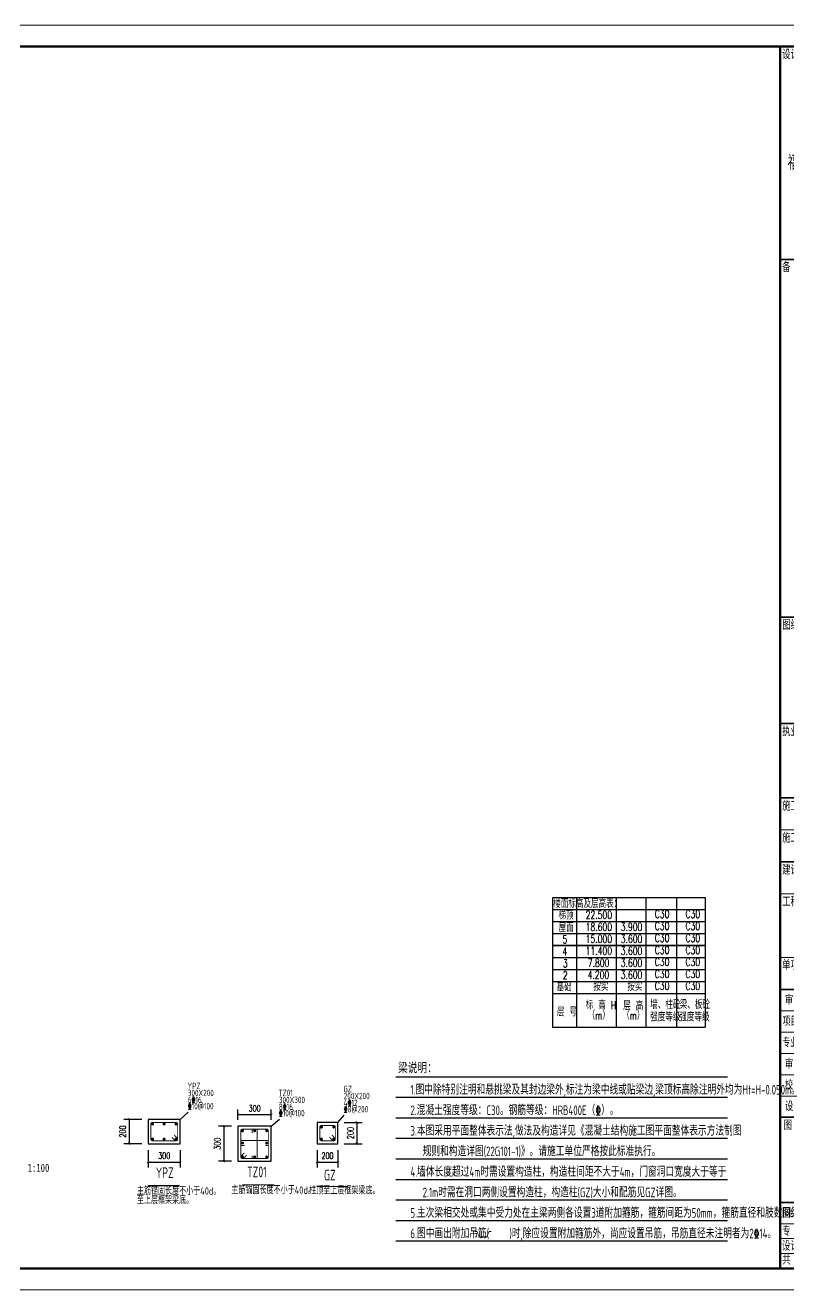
# Model space of a CAD drawing. Extents: x 3968514 to 5230306, y -516551 to -228246.
# Drawn here: x 4893692 to 4929560, y -425966 to -366566 of the extents above; entities that cross this region are included whole.
import ezdxf
from ezdxf.enums import TextEntityAlignment as Align

# ---------------------------------------------------------------- set-up
doc = ezdxf.new("R2010")
doc.units = 0
doc.header["$LTSCALE"] = 1000
doc.header["$MEASUREMENT"] = 0
for name, color, linetype in [('-S-text', 7, 'Continuous'), ('HIDE_BEAMDIMMASS', 2, 'Continuous'), ('PUB_TEXT', 7, 'Continuous'), ('TQ_DESIGNER2000', 7, 'Continuous'), ('墙柱楼面标高', 7, 'Continuous'), ('柱', 4, 'Continuous'), ('柱平法箍筋', 24, 'Continuous'), ('柱平法纵筋', 24, 'Continuous'), ('柱集中标注', 7, 'Continuous')]:
    doc.layers.add(name, color=color, linetype=linetype)
for name, color, linetype, lineweight in [('AXIS', 3, 'Continuous', 15), ('BEAM-REINDJ', 1, 'Continuous', 50), ('FRAME', 3, 'Continuous', 18), ('PUB_DIM', 3, 'Continuous', 15)]:
    doc.layers.add(name, color=color, linetype=linetype, lineweight=lineweight)
doc.styles.add('-黑体', font='simhei.ttf', dxfattribs={"width": 0.8})
doc.styles.add('DIM_FONT', font='SIMPLEX', dxfattribs={"width": 0.7, "bigfont": 'GBCBIG'})
doc.styles.add('DXFS', font='txt.shx', dxfattribs={"width": 0.7, "bigfont": 'dxfs.shx'})
doc.styles.add('FRAME', font='simhei.ttf', dxfattribs={"width": 0.7})
doc.styles.add('HZ', font='txt.shx', dxfattribs={"width": 0.8, "bigfont": 'hztxt.shx'})
doc.styles.add('TSSD_DIMENSION', font='tssdeng.shx', dxfattribs={"width": 0.7, "bigfont": 'tssdchn.shx'})
doc.styles.add('TSSD_REIN', font='Tssdeng.shx', dxfattribs={"width": 0.7, "bigfont": 'hztxt.shx'})
doc.dimstyles.new('DIMN', dxfattribs={"dimtxt": 300, "dimasz": 100, "dimexe": 250, "dimexo": 300, "dimgap": 150, "dimtad": 1, "dimdec": 0, "dimzin": 0, "dimdsep": 46, "dimtxsty": 'DIM_FONT', "dimblk": 'ARCHTICK', "dimcen": 0.09, "dimclrt": 7, "dimazin": 2, "dimtfac": 1, "dimtdec": 0, "dimtix": 1, "dimtmove": 2, "dimatfit": 3, "dimfxl": 1, "dimtolj": 1, "dimtzin": 0, "dimarcsym": 0})

# ---------------------------------------------------------------- blocks, each defined once
blk = doc.blocks.new('_ArchTick')
at = {"color": 0, "linetype": 'ByBlock', "const_width": 0.4}
blk.add_lwpolyline([(-0.5, -0.5), (0.5, 0.5)], dxfattribs=at)
blk = doc.blocks.new('*D824')
at = {"layer": 'AXIS', "color": 0, "lineweight": -2, "transparency": 16777216}
for p, q in [((4903381, -418290), (4902765, -418290)), ((4903015, -418290), (4903015, -419926)), ((4903381, -419926), (4902765, -419926))]:
    blk.add_line(p, q, dxfattribs=at)
at = {"layer": 'Defpoints', "color": 0, "transparency": 16777216}
for p in [(4903681, -418290, 2875), (4903015, -419926), (4903681, -419926, 2875)]:
    blk.add_point(p, dxfattribs=at)
at = {"layer": 'AXIS', "color": 0, "lineweight": -2, "transparency": 16777216, "xscale": 100, "yscale": 100, "zscale": 100}
for p, rotation in [((4903015, -418290), 90), ((4903015, -419926), 270)]:
    blk.add_blockref('_ArchTick', p, dxfattribs=dict(at, rotation=rotation))
at = {"layer": 'AXIS', "color": 7, "transparency": 16777216, "insert": (4902715, -419108), "char_height": 300, "attachment_point": 5, "rotation": 90, "style": 'DIM_FONT'}
blk.add_mtext('\\A1;300', dxfattribs=at)
blk = doc.blocks.new('*D823')
at = {"layer": 'AXIS', "color": 0, "lineweight": -2, "transparency": 16777216}
for p, q in [((4903681, -417990), (4903681, -417495)), ((4905251, -417990), (4905251, -417495)), ((4905251, -417745), (4903681, -417745))]:
    blk.add_line(p, q, dxfattribs=at)
at = {"layer": 'Defpoints', "color": 0, "transparency": 16777216}
for p in [(4903681, -417745), (4903681, -418290, 2875), (4905251, -418290, 2875)]:
    blk.add_point(p, dxfattribs=at)
at = {"layer": 'AXIS', "color": 0, "lineweight": -2, "transparency": 16777216, "xscale": 100, "yscale": 100, "zscale": 100, "rotation": 180}
blk.add_blockref('_ArchTick', (4903681, -417745), dxfattribs=at)
at = {"layer": 'AXIS', "color": 0, "lineweight": -2, "transparency": 16777216, "xscale": 100, "yscale": 100, "zscale": 100}
blk.add_blockref('_ArchTick', (4905251, -417745), dxfattribs=at)
at = {"layer": 'AXIS', "color": 7, "transparency": 16777216, "insert": (4904466, -417445), "char_height": 300, "attachment_point": 5, "style": 'DIM_FONT'}
blk.add_mtext('\\A1;300', dxfattribs=at)
blk = doc.blocks.new('*D822')
at = {"layer": 'Defpoints', "color": 0, "transparency": 16777216}
for p in [(4899464, -419107, 2875), (4900972, -419107, 2875), (4900972, -419972)]:
    blk.add_point(p, dxfattribs=at)
at = {"layer": 'PUB_DIM', "color": 0, "lineweight": -2, "transparency": 16777216}
for p, q in [((4899464, -419407), (4899464, -420222)), ((4900972, -419407), (4900972, -420222)), ((4899464, -419972), (4900972, -419972))]:
    blk.add_line(p, q, dxfattribs=at)
at = {"layer": 'PUB_DIM', "color": 0, "lineweight": -2, "transparency": 16777216, "xscale": 100, "yscale": 100, "zscale": 100, "rotation": 180}
blk.add_blockref('_ArchTick', (4899464, -419972), dxfattribs=at)
at = {"layer": 'PUB_DIM', "color": 0, "lineweight": -2, "transparency": 16777216, "xscale": 100, "yscale": 100, "zscale": 100}
blk.add_blockref('_ArchTick', (4900972, -419972), dxfattribs=at)
at = {"layer": 'PUB_DIM', "color": 7, "transparency": 16777216, "insert": (4900218, -419672), "char_height": 300, "attachment_point": 5, "style": 'DIM_FONT'}
blk.add_mtext('\\A1;300', dxfattribs=at)
blk = doc.blocks.new('*D821')
at = {"layer": 'Defpoints', "color": 0, "transparency": 16777216}
for p in [(4899464, -417964, 2875), (4898572, -419107), (4899464, -419107, 2875)]:
    blk.add_point(p, dxfattribs=at)
at = {"layer": 'PUB_DIM', "color": 0, "lineweight": -2, "transparency": 16777216}
for p, q in [((4899164, -417964), (4898322, -417964)), ((4898572, -417964), (4898572, -419107)), ((4899164, -419107), (4898322, -419107))]:
    blk.add_line(p, q, dxfattribs=at)
at = {"layer": 'PUB_DIM', "color": 0, "lineweight": -2, "transparency": 16777216, "xscale": 100, "yscale": 100, "zscale": 100}
for p, rotation in [((4898572, -417964), 90), ((4898572, -419107), 270)]:
    blk.add_blockref('_ArchTick', p, dxfattribs=dict(at, rotation=rotation))
at = {"layer": 'PUB_DIM', "color": 7, "transparency": 16777216, "insert": (4898272, -418536), "char_height": 300, "attachment_point": 5, "rotation": 90, "style": 'DIM_FONT'}
blk.add_mtext('\\A1;200', dxfattribs=at)
blk = doc.blocks.new('gsdgsfrtr')
at = {"layer": '墙柱楼面标高'}
for p, q in [((-524913, -1071132), (-517735, -1071132)), ((-523781, -1071150), (-523781, -1077231)), ((-521915, -1071132), (-521915, -1077231)), ((-520529, -1071132), (-520529, -1077231)), ((-519087, -1071132), (-519086, -1077231)), ((-517735, -1071132), (-517735, -1077231)), ((-524913, -1071695), (-517735, -1071695)), ((-524913, -1071695), (-517735, -1071695)), ((-524913, -1072259), (-517735, -1072259)), ((-524913, -1072822), (-517735, -1072822)), ((-524913, -1073385), (-517735, -1073385)), ((-524913, -1073948), (-517735, -1073948)), ((-524913, -1074511), (-517735, -1074511)), ((-524913, -1075074), (-517735, -1075074)), ((-524913, -1075074), (-517735, -1075074)), ((-524913, -1075074), (-517735, -1075074)), ((-524913, -1075637), (-517735, -1075637)), ((-524913, -1075637), (-517735, -1075637)), ((-524913, -1075637), (-517735, -1075637)), ((-524913, -1077231), (-517735, -1077231))]:
    blk.add_line(p, q, dxfattribs=at)
blk.add_lwpolyline([(-524913, -1071149), (-524913, -1077231)], dxfattribs=at)
at = {"layer": '墙柱楼面标高', "style": 'HZ', "width": 0.7}
for s, p in [('楼面标高及层高表：', (-524881, -1071619)), ('梯顶', (-524631, -1072173)), ('22.500', (-523355, -1072137)), ('C30', (-520108, -1072097)), ('C30', (-518666, -1072097)), ('屋面', (-524626, -1072742)), ('18.600', (-523355, -1072700)), ('3.900', (-521707, -1072700)), ('C30', (-520108, -1072660)), ('C30', (-518666, -1072660)), ('5', (-524446, -1073287)), ('15.000', (-523355, -1073263)), ('3.600', (-521707, -1073263)), ('C30', (-520108, -1073223)), ('C30', (-518666, -1073223)), ('4', (-524446, -1073850)), ('11.400', (-523355, -1073826)), ('3.600', (-521707, -1073826)), ('C30', (-520108, -1073786)), ('C30', (-518666, -1073786)), ('3', (-524428, -1074413)), ('7.800', (-523257, -1074389)), ('3.600', (-521707, -1074389)), ('C30', (-520108, -1074349)), ('C30', (-520108, -1074912)), ('C30', (-518666, -1074349)), ('C30', (-518666, -1074912)), ('基础', (-524725, -1075539)), ('2', (-524428, -1074976)), ('4.200', (-523263, -1074952)), ('按实', (-522993, -1075515)), ('3.600', (-521707, -1074952)), ('按实', (-521400, -1075515)), ('C30', (-520108, -1075475)), ('C30', (-518666, -1075475)), ('层 号', (-524710, -1076708)), ('标 高 H', (-523356, -1076384)), ('层 高', (-521595, -1076421)), ('墙、柱砼', (-520320, -1076363)), ('梁、板砼', (-518937, -1076363)), ('（m）', (-523268, -1076864)), ('（m）', (-521641, -1076864)), ('强度等级', (-520323, -1076942)), ('强度等级', (-518957, -1076942))]:
    blk.add_text(s, height=376, dxfattribs=at).set_placement(p)
blk = doc.blocks.new('A$C0B803521')
at = {"layer": 'FRAME'}
h = blk.add_hatch(color=256, dxfattribs=at)
h.paths.add_polyline_path([(-21025, 90227), (-20017, 91236), (-19135, 90354), (-18955, 90354), (-20278, 91677), (-21728, 90227), (-20278, 88777), (-18828, 90227), (-19604, 90227), (-19604, 89631), (-20017, 89218)], flags=0)
edge = h.paths.add_edge_path(flags=0)
edge.add_arc((-20199, 90039), 69.1, 0, 45, ccw=False)
edge.add_line((-20130, 90039), (-20130, 89455))
edge.add_line((-20130, 89455), (-20014, 89339))
edge.add_line((-20014, 89339), (-19815, 89537))
edge.add_line((-19815, 89537), (-19815, 90148))
edge.add_arc((-19884, 90148), 69.1, 360, 405)
edge.add_line((-19835, 90197), (-20329, 90690))
edge.add_arc((-20378, 90642), 69.1, 45, 135)
edge.add_line((-20426, 90690), (-20541, 90576))
edge.add_arc((-20492, 90527), 69.1, 135, 225)
edge.add_line((-20541, 90478), (-20150, 90088))
edge = h.paths.add_edge_path(flags=0)
edge.add_arc((-19698, 90520), 192, 0, 180)
edge.add_arc((-19698, 90520), 192, 180, 360)
h.paths.add_polyline_path([(-20637, 88777), (-20539, 88777), (-21971, 90208), (-20502, 91677), (-20600, 91677), (-22068, 90208)], flags=0)
at = {"layer": 'FRAME', "lineweight": 18}
for p, q in [((-100043, 93652), (-100043, 34252)), ((-15943, 93652), (-100043, 93652)), ((-15943, 34252), (-15943, 93652)), ((-16943, 55852), (-23943, 55852)), ((-16943, 52852), (-23943, 52852)), ((-16943, 49852), (-23943, 49852)), ((-21943, 48352), (-21943, 42352)), ((-19443, 48352), (-19443, 42352)), ((-16943, 47352), (-23943, 47352)), ((-16943, 46352), (-23943, 46352)), ((-16943, 45352), (-23943, 45352)), ((-16943, 44352), (-23943, 44352)), ((-16943, 43352), (-23943, 43352)), ((-22193, 38352), (-22193, 35252)), ((-16943, 37352), (-23943, 37352)), ((-20443, 37352), (-20443, 35252)), ((-18693, 37352), (-18693, 35252)), ((-16943, 36652), (-23943, 36652)), ((-16943, 35952), (-23943, 35952)), ((-100043, 34252), (-15943, 34252))]:
    blk.add_line(p, q, dxfattribs=at)
at = {"layer": 'FRAME', "lineweight": 35}
for p, q in [((-97543, 92652), (-99543, 92652)), ((-99543, 92652), (-99543, 70152)), ((-23943, 82652), (-16943, 82652)), ((-16943, 65852), (-23943, 65852)), ((-16943, 60852), (-23943, 60852)), ((-16943, 57352), (-23943, 57352)), ((-16943, 54352), (-23943, 54352)), ((-16943, 48352), (-23943, 48352)), ((-16943, 42352), (-23943, 42352)), ((-16943, 38352), (-23943, 38352))]:
    blk.add_line(p, q, dxfattribs=at)
at = {"layer": 'FRAME', "lineweight": 140}
for p, q in [((-97543, 92652), (-97543, 35252)), ((-16943, 92652), (-97543, 92652)), ((-16943, 35252), (-16943, 92652)), ((-97543, 35252), (-16943, 35252))]:
    blk.add_line(p, q, dxfattribs=at)
at = {"layer": 'FRAME', "lineweight": 70}
blk.add_line((-23943, 92652), (-23943, 35252), dxfattribs=at)
at = {"layer": 'FRAME', "lineweight": 18}
for points in [[(-99043, 70152), (-99043, 92652)], [(-98543, 70152), (-98543, 92652)], [(-98043, 70152), (-98043, 92652)], [(-97543, 90152), (-99543, 90152)], [(-97543, 87652), (-99543, 87652)], [(-97543, 85152), (-99543, 85152)], [(-97543, 82652), (-99543, 82652)], [(-97543, 80152), (-99543, 80152)], [(-97543, 77652), (-99543, 77652)], [(-97543, 75152), (-99543, 75152)], [(-97543, 72652), (-99543, 72652)]]:
    blk.add_lwpolyline(points, dxfattribs=at)
at = {"layer": 'FRAME', "lineweight": 35}
blk.add_lwpolyline([(-97543, 70152), (-99543, 70152)], dxfattribs=at)
at = {"layer": 'FRAME', "style": 'FRAME'}
for s, insert, char_height, width, attachment_point in [('设计单位', (-23843, 92502), 400, 2368.14, 1), ('福建医工设计院有限公司', (-20443, 87187), 600, 9859.32, 5), ('国家住建部', (-20359, 85288), 500, 2944.75, 5), ('化工石化医药行业', (-20359, 84447), 500, 4781.36, 5), ('甲级 A135009049', (-20359, 83644), 500, 4439.66, 5), ('备  注', (-23843, 82502), 400, 1758.31, 1), ('{\\W0.55;本图未经设计院签字、盖章无效。}', (-23176, 81291), 400, 6834.92, 7), ('图纸专用章', (-23843, 65702), 400, 2928.14, 1), ('执业章', (-23843, 60702), 400, 3554.58, 1), ('施工图审查机构', (-23843, 57202), 400, 5412.54, 1), ('施工图审查合格书编号', (-23843, 55702), 400, 6008.14, 1), ('建设单位', (-23843, 54193), 400, 2375.25, 1), ('工程名称', (-23843, 52702), 400, 2368.14, 1), ('单项工程', (-23843, 49725), 400, 2349.15, 1), ('审    定', (-22943, 47865), 400, 2342.03, 5), ('审    核', (-22943, 44865), 400, 2356.27, 5), ('校    对', (-22943, 43865), 400, 2370.51, 5), ('设    计', (-22943, 42865), 400, 2363.39, 5), (' 图    名', (-23959, 42202), 400, 1860.82, 1), ('图纸编号', (-23068, 37852), 400, 2325.42, 5), ('专    业', (-23068, 37002), 400, 2057.29, 5), ('比  例', (-19568, 37002), 400, 1677.63, 5), ('设计阶段', (-23068, 36302), 400, 2361.02, 5), ('日  期', (-19568, 36302), 400, 1618.31, 5), ('共    张', (-23068, 35652), 400, 2045.42, 5), ('第    张', (-21318, 35652), 400, 2050.17, 5), ('版  次', (-19568, 35602), 400, 1753.56, 5)]:
    blk.add_mtext(s, dxfattribs=dict(at, insert=insert, char_height=char_height, width=width, attachment_point=attachment_point))
at = {"layer": 'FRAME', "char_height": 350, "attachment_point": 5, "rotation": 90, "style": 'DXFS'}
for s, insert, width in [('日   期', (-99319, 91415), 1350.55), ('签   名   ', (-99289, 88930), 1430.08), ('专   业', (-99284, 86439), 1489.43), ('日  期', (-99293, 83691), 1132.5), ('签  名   ', (-99293, 81402), 1185), ('专  业', (-99293, 78902), 1132.5), ('日  期', (-99293, 76402), 1132.5), ('签  名   ', (-99293, 73902), 1185)]:
    blk.add_mtext(s, dxfattribs=dict(at, insert=insert, width=width))
at = {"layer": 'FRAME', "lineweight": 18, "insert": (-99293, 71402), "char_height": 350, "width": 1132.5, "attachment_point": 5, "rotation": 90, "style": 'DXFS'}
blk.add_mtext('专  业', dxfattribs=at)
at = {"layer": 'FRAME', "lineweight": 18, "char_height": 400, "attachment_point": 5, "style": 'FRAME'}
for s, insert, width in [('{\\W0.65;项目负责人}', (-22908, 46865), 2758.64), ('{\\W0.65;专业负责人}', (-22915, 45865), 2763.05)]:
    blk.add_mtext(s, dxfattribs=dict(at, insert=insert, width=width))
at = {"layer": 'TQ_DESIGNER2000', "style": 'TSSD_REIN', "width": 0.7}
blk.add_text('结构', height=450, dxfattribs=at).set_placement((-21289, 36784), align=Align.CENTER)
blk = doc.blocks.new('*D826')
at = {"layer": 'AXIS', "color": 0, "lineweight": -2, "transparency": 16777216}
for p, q in [((4907400, -419407), (4907400, -420221)), ((4908379, -419407), (4908379, -420221)), ((4907400, -419971), (4908379, -419971))]:
    blk.add_line(p, q, dxfattribs=at)
at = {"layer": 'Defpoints', "color": 0, "transparency": 16777216}
for p in [(4907400, -419107, 2875), (4908379, -419107, 2875), (4908379, -419971)]:
    blk.add_point(p, dxfattribs=at)
at = {"layer": 'AXIS', "color": 0, "lineweight": -2, "transparency": 16777216, "xscale": 100, "yscale": 100, "zscale": 100, "rotation": 180}
blk.add_blockref('_ArchTick', (4907400, -419971), dxfattribs=at)
at = {"layer": 'AXIS', "color": 0, "lineweight": -2, "transparency": 16777216, "xscale": 100, "yscale": 100, "zscale": 100}
blk.add_blockref('_ArchTick', (4908379, -419971), dxfattribs=at)
at = {"layer": 'AXIS', "color": 7, "transparency": 16777216, "insert": (4907889, -419671), "char_height": 300, "attachment_point": 5, "style": 'DIM_FONT'}
blk.add_mtext('\\A1;200', dxfattribs=at)
blk = doc.blocks.new('*D825')
at = {"layer": 'AXIS', "color": 0, "lineweight": -2, "transparency": 16777216}
for p, q in [((4908679, -418107), (4909521, -418107)), ((4909271, -418107), (4909271, -419107)), ((4908679, -419107), (4909521, -419107))]:
    blk.add_line(p, q, dxfattribs=at)
at = {"layer": 'Defpoints', "color": 0, "transparency": 16777216}
for p in [(4908379, -418107, 2875), (4908379, -419107, 2875), (4909271, -419107)]:
    blk.add_point(p, dxfattribs=at)
at = {"layer": 'AXIS', "color": 0, "lineweight": -2, "transparency": 16777216, "xscale": 100, "yscale": 100, "zscale": 100}
for p, rotation in [((4909271, -418107), 90), ((4909271, -419107), 270)]:
    blk.add_blockref('_ArchTick', p, dxfattribs=dict(at, rotation=rotation))
at = {"layer": 'AXIS', "color": 7, "transparency": 16777216, "insert": (4908971, -418607), "char_height": 300, "attachment_point": 5, "rotation": 90, "style": 'DIM_FONT'}
blk.add_mtext('\\A1;200', dxfattribs=at)

msp = doc.modelspace()

# ---------------------------------------------------------------- linework, layer by layer
at = {"layer": '-S-text', "color": 8}
for p, q in [((4911099.73445, -415958.99323, -0.30417), (4926677.38134, -415958.99323, -0.30417)), ((4911099.73445, -416923.63403, -0.30417), (4926677.38134, -416923.63403, -0.30417)), ((4911099.73445, -417888.27482, -0.30417), (4926677.38134, -417888.27482, -0.30417)), ((4911099.73445, -418852.91562, -0.30417), (4926677.38134, -418852.91562, -0.30417)), ((4911099.73445, -419817.55641, -0.30417), (4926677.38134, -419817.55641, -0.30417)), ((4911099.73445, -420782.1972, -0.30417), (4926677.38134, -420782.1972, -0.30417)), ((4911099.73445, -421746.838, -0.30417), (4926677.38134, -421746.838, -0.30417)), ((4911099.73445, -422711.47879, -0.30417), (4926677.38134, -422711.47879, -0.30417)), ((4911099.73445, -423676.11958, -0.30417), (4926677.38134, -423676.11958, -0.30417))]:
    msp.add_line(p, q, dxfattribs=at)
at = {"color": 1, "const_width": 60}
msp.add_lwpolyline([(4918462.27137, -409793.97565), (4925640.88951, -409793.96446)], dxfattribs=at)
at = {"layer": 'AXIS', "const_width": 50}
msp.add_lwpolyline([(4903912.92519, -421038.28222), (4905390.81929, -421038.28222)], dxfattribs=at)
at = {"layer": 'AXIS', "const_width": 50, "elevation": -0.30417}
msp.add_lwpolyline([(4907377.51355, -421111.63325), (4908855.40766, -421111.63325)], dxfattribs=at)
at = {"layer": 'BEAM-REINDJ', "const_width": 35, "elevation": -0.30417}
msp.add_lwpolyline([(4914810.29447, -423230.34889), (4914910.29447, -423230.34889), (4915010.29447, -423480.34889), (4915382.4429, -423480.34889), (4915482.4429, -423230.34889), (4915582.4429, -423230.34889)], dxfattribs=at)
at = {"layer": 'HIDE_BEAMDIMMASS', "color": 0}
for p, q in [((4900971.98657, -417964.0799, 5750.35219), (4901350.18264, -417629.06737, 5750.35219)), ((4905250.64026, -418290.43791), (4905628.83634, -417955.42539)), ((4908378.90961, -418106.88708, -0.30417), (4908676.24019, -417771.87456, -0.30417))]:
    msp.add_line(p, q, dxfattribs=at)
at = {"layer": 'PUB_DIM', "const_width": 50, "elevation": 5750.35219}
msp.add_lwpolyline([(4899474.38171, -421079.39627), (4900952.27582, -421079.39627)], dxfattribs=at)
at = {"layer": '柱'}
for points, elevation in [([(4899463.83569, -419107.31472), (4900971.98657, -419107.31472), (4900971.98657, -417964.0799), (4899463.83569, -417964.0799)], 5750.35219), ([(4907399.59291, -419106.88708), (4908378.90961, -419106.88708), (4908378.90961, -418106.88708), (4907399.59291, -418106.88708)], -0.30417)]:
    msp.add_lwpolyline(points, close=True, dxfattribs=dict(at, elevation=elevation))
msp.add_lwpolyline([(4903681.1586, -418290.43791), (4903681.1586, -419926.1746), (4905250.64026, -419926.1746), (4905250.64026, -418290.43791)], close=True, dxfattribs=at)
at = {"layer": '柱平法箍筋', "color": 2, "const_width": 45}
for points, elevation in [([(4900692.81706, -418697.1704), (4900828.55395, -418832.90833, -0.6681786401), (4900771.98657, -418969.47678), (4899673.56457, -418969.47678, -0.4142135752), (4899593.56427, -418889.47724), (4899593.56427, -418184.64327, -0.4142135752), (4899673.56457, -418104.64297), (4900771.98657, -418104.64297, -0.4142134355), (4900851.98687, -418184.64327), (4900851.98687, -418889.47724, -0.6681786401), (4900715.41766, -418946.04538), (4900579.67925, -418810.30746)], 5750.35219), ([(4908099.7401, -418696.74277), (4908235.47699, -418832.48069, -0.6681786401), (4908178.90961, -418969.04914), (4907609.3218, -418969.04914, -0.4142135752), (4907529.3215, -418889.0496), (4907529.3215, -418327.45046, -0.4142135752), (4907609.3218, -418247.45016), (4908178.90961, -418247.45016, -0.4142134355), (4908258.90991, -418327.45046), (4908258.90991, -418889.0496, -0.6681786401), (4908122.3407, -418945.61775), (4907986.60228, -418809.87982)], -0.30417)]:
    msp.add_lwpolyline(points, format="xyb", dxfattribs=dict(at, elevation=elevation))
msp.add_lwpolyline([(4904091.30292, -419647.00509), (4903955.56499, -419782.74198, -0.6681786401), (4903818.99654, -419726.1746), (4903818.99654, -418500.1668, -0.4142135752), (4903898.99608, -418420.1665), (4905030.07689, -418420.1665, -0.4142135752), (4905110.07719, -418500.1668), (4905110.07719, -419726.1746, -0.4142134355), (4905030.07689, -419806.1749), (4903898.99608, -419806.1749, -0.6681786401), (4903842.42794, -419669.60569), (4903978.16587, -419533.86727)], format="xyb", dxfattribs=at)
for points in [[(4904345.91843, -419673.51649), (4904345.91843, -419806.1749), (4904583.46614, -419806.1749), (4904583.46614, -418420.1665), (4904345.60684, -418420.1665), (4904345.60684, -418604.97056)], [(4904977.41878, -419196.88038), (4905110.07719, -419196.88038), (4905110.07719, -418959.33267), (4903818.99654, -418959.33267), (4903818.99654, -419197.19197), (4904003.80061, -419197.19197)]]:
    msp.add_lwpolyline(points, dxfattribs=at)
at = {"layer": '柱平法纵筋', "color": 2, "const_width": 70}
for points, elevation in [([(4899706.56476, -418182.64285, -1), (4899636.56415, -418182.64285, -1), (4899706.56476, -418182.64285, -1)], 5750.35219), ([(4900248.81837, -418182.64285, -1), (4900178.81776, -418182.64285, -1), (4900248.81837, -418182.64285, -1)], 5750.35219), ([(4900808.98608, -418182.64285, -1), (4900738.98547, -418182.64285, -1), (4900808.98608, -418182.64285, -1)], 5750.35219), ([(4907642.32198, -418325.45003, -1), (4907572.32137, -418325.45003, -1), (4907642.32198, -418325.45003, -1)], -0.30417), ([(4908215.90912, -418325.45003, -1), (4908145.90851, -418325.45003, -1), (4908215.90912, -418325.45003, -1)], -0.30417), ([(4899706.56476, -418891.4769, -1), (4899636.56415, -418891.4769, -1), (4899706.56476, -418891.4769, -1)], 5750.35219), ([(4900248.81837, -418891.4769, -1), (4900178.81776, -418891.4769, -1), (4900248.81837, -418891.4769, -1)], 5750.35219), ([(4900808.98608, -418891.4769, -1), (4900738.98547, -418891.4769, -1), (4900808.98608, -418891.4769, -1)], 5750.35219), ([(4907642.32198, -418891.04927, -1), (4907572.32137, -418891.04927, -1), (4907642.32198, -418891.04927, -1)], -0.30417), ([(4908215.90912, -418891.04927, -1), (4908145.90851, -418891.04927, -1), (4908215.90912, -418891.04927, -1)], -0.30417)]:
    msp.add_lwpolyline(points, format="xyb", dxfattribs=dict(at, elevation=elevation))
for points in [[(4903896.99642, -418533.16698, -1), (4903896.99642, -418463.16637, -1), (4903896.99642, -418533.16698, -1)], [(4904432.48577, -418498.16637, -1), (4904502.48638, -418498.16637, -1), (4904432.48577, -418498.16637, -1)], [(4905032.07731, -418533.16698, -1), (4905032.07731, -418463.16637, -1), (4905032.07731, -418533.16698, -1)], [(4903896.99642, -419110.31304, -1), (4903896.99642, -419040.31243, -1), (4903896.99642, -419110.31304, -1)], [(4905032.07731, -419110.31304, -1), (4905032.07731, -419040.31243, -1), (4905032.07731, -419110.31304, -1)], [(4903896.99642, -419763.17411, -1), (4903896.99642, -419693.1735, -1), (4903896.99642, -419763.17411, -1)], [(4904432.48577, -419728.17502, -1), (4904502.48638, -419728.17502, -1), (4904432.48577, -419728.17502, -1)], [(4905032.07731, -419763.17411, -1), (4905032.07731, -419693.1735, -1), (4905032.07731, -419763.17411, -1)]]:
    msp.add_lwpolyline(points, format="xyb", dxfattribs=at)

# ---------------------------------------------------------------- block references
for name, p in [('A$C0B803521', (4953097.22863, -460218.25571)), ('gsdgsfrtr', (5443375.65458, 663590.77828))]:
    msp.add_blockref(name, p)

# ---------------------------------------------------------------- texts
at = {"layer": '-S-text', "style": 'TSSD_DIMENSION', "width": 0.7}
for s, height, p in [('梁说明：', 500, (4911206.48059, -415795.12304, -0.30417)), ('1.图中除特别注明和悬挑梁及其封边梁外,标注为梁中线或贴梁边,梁顶标高除注明外均为Ht=H-0.050m。', 450, (4911788.23164, -416796.9314, -0.30417)), ('2.混凝土强度等级：C30。钢筋等级：HRB400E（%%132）。', 450, (4911788.23164, -417761.57219, -0.30417)), ('3.本图采用平面整体表示法,做法及构造详见《混凝土结构施工图平面整体表示方法制图', 450, (4911788.23164, -418726.21298, -0.30417)), ('   规则和构造详图(22G101-1)》。请施工单位严格按此标准执行。', 450, (4911788.23164, -419690.85378, -0.30417)), ('4.墙体长度超过4m时需设置构造柱，构造柱间距不大于4m，门窗洞口宽度大于等于', 450, (4911788.23164, -420655.49457, -0.30417)), ('   2.1m时需在洞口两侧设置构造柱，构造柱(GZ)大小和配筋见GZ详图。', 450, (4911788.23164, -421620.13536, -0.30417)), ('5.主次梁相交处或集中受力处在主梁两侧各设置3道附加箍筋，箍筋间距为50mm，箍筋直径和肢数同梁箍筋。', 450, (4911788.23164, -422584.77616, -0.30417)), ('6.图中画出附加吊筋(     )时,除应设置附加箍筋外，尚应设置吊筋，吊筋直径未注明者为2%%13214。', 450, (4911788.23164, -423549.41695, -0.30417))]:
    msp.add_text(s, height=height, dxfattribs=at).set_placement(p)
at = {"layer": 'HIDE_BEAMDIMMASS', "color": 0, "style": 'TSSD_REIN', "width": 0.7}
for s, p in [('YPZ', (4901313.41958, -416634.79455, 4312.76414)), ('GZ', (4908639.47712, -416777.60173, -1437.89221)), ('300X200', (4901327.73241, -416962.23813, 4312.76414)), ('6\x8416', (4901327.73241, -417283.08789, 4312.76414)), ('TZ01', (4905592.07327, -416961.15256, -1437.58805)), ('300X300', (4905606.38611, -417288.59615, -1437.58805)), ('200X200', (4908653.78996, -417105.04532, -1437.89221)), ('\x8410@100', (4901327.73241, -417585.95728, 4312.76414)), ('8\x8416', (4905606.38611, -417609.4459, -1437.58805)), ('\x8410@100', (4905606.38611, -417912.3153, -1437.58805)), ('4\x8412', (4908653.78996, -417425.89507, -1437.89221)), ('\x848@200', (4908653.78996, -417728.76447, -1437.89221))]:
    msp.add_text(s, height=300, dxfattribs=at).set_placement(p, align=Align.BOTTOM_LEFT)
at = {"layer": 'PUB_TEXT', "style": '-黑体', "width": 0.8}
msp.add_text('1:100', height=375.527426, dxfattribs=at).set_placement((4893800.88151, -420425.90028))
at = {"layer": '柱集中标注', "style": 'TSSD_REIN', "width": 0.7}
for s, height, p in [('YPZ', 500, (4899823.67896, -420871.48954, 5750.35219)), ('TZ01', 500, (4904113.77623, -420830.37549)), ('GZ', 500, (4907726.8108, -420984.03755, -0.30417)), ('主筋锚固长度不小于40d。', 350, (4898935.11436, -421609.97773, 5750.35219)), ('主筋锚固长度不小于40d。', 350, (4903373.65784, -421568.86367)), ('柱顶至上层框架梁底。', 350, (4907027.49631, -421589.81153, -0.30417)), ('至上层框架梁底。', 350, (4898935.11436, -422038.50636, 5750.35219))]:
    msp.add_text(s, height=height, dxfattribs=at).set_placement(p, align=Align.BOTTOM_LEFT)

# ---------------------------------------------------------------- dimensions: what is measured, and where the dimension line sits
at = {"layer": 'AXIS'}
for base, p1, p2, angle, text, picture, middle in [((4903681.1586, -417744.62761, -2875.17609), (4905250.64026, -418290.43791), (4903681.1586, -418290.43791), 180, '300', '*D823', (4904465.89943, -417444.62761, -2875.17609)), ((4909270.94767, -419106.88708, -2875.48026), (4908378.90961, -418106.88708, -0.30417), (4908378.90961, -419106.88708, -0.30417), 270, '200', '*D825', (4908970.94767, -418606.88708, -2875.48026)), ((4903014.74373, -419926.1746, -2875.17609), (4903681.1586, -418290.43791), (4903681.1586, -419926.1746), 270, '300', '*D824', (4902714.74373, -419108.30626, -2875.17609))]:
    dim = msp.add_linear_dim(base=base, p1=p1, p2=p2, angle=angle, text=text, dimstyle='DIMN', override={"dimfxl": 100}, dxfattribs=at)
    dim.commit()
    dim.dimension.update_dxf_attribs({"geometry": picture, "text_midpoint": middle})
dim = msp.add_linear_dim(base=(4908378.90961, -419971.21325, -2875.48026), p1=(4907399.59291, -419106.88708, -0.30417), p2=(4908378.90961, -419106.88708, -0.30417), text='200', dimstyle='DIMN', override={"dimfxl": 100}, dxfattribs=at)
dim.commit()
dim.dimension.update_dxf_attribs({"geometry": '*D826', "text_midpoint": (4907889.25126, -419671.21325, -2875.48026)})
at = {"layer": 'PUB_DIM'}
dim = msp.add_linear_dim(base=(4898571.79762, -419107.31472, 2875.17609), p1=(4899463.83569, -417964.0799, 5750.35219), p2=(4899463.83569, -419107.31472, 5750.35219), angle=270, text='200', dimstyle='DIMN', override={"dimfxl": 100}, dxfattribs=at)
dim.commit()
dim.dimension.update_dxf_attribs({"geometry": '*D821', "text_midpoint": (4898271.79762, -418535.69731, 2875.17609)})
dim = msp.add_linear_dim(base=(4900971.98657, -419971.64088, 2875.17609), p1=(4899463.83569, -419107.31472, 5750.35219), p2=(4900971.98657, -419107.31472, 5750.35219), text='300', dimstyle='DIMN', override={"dimfxl": 100}, dxfattribs=at)
dim.commit()
dim.dimension.update_dxf_attribs({"geometry": '*D822', "text_midpoint": (4900217.91113, -419671.64088, 2875.17609)})

doc.saveas('drawing.dxf')
